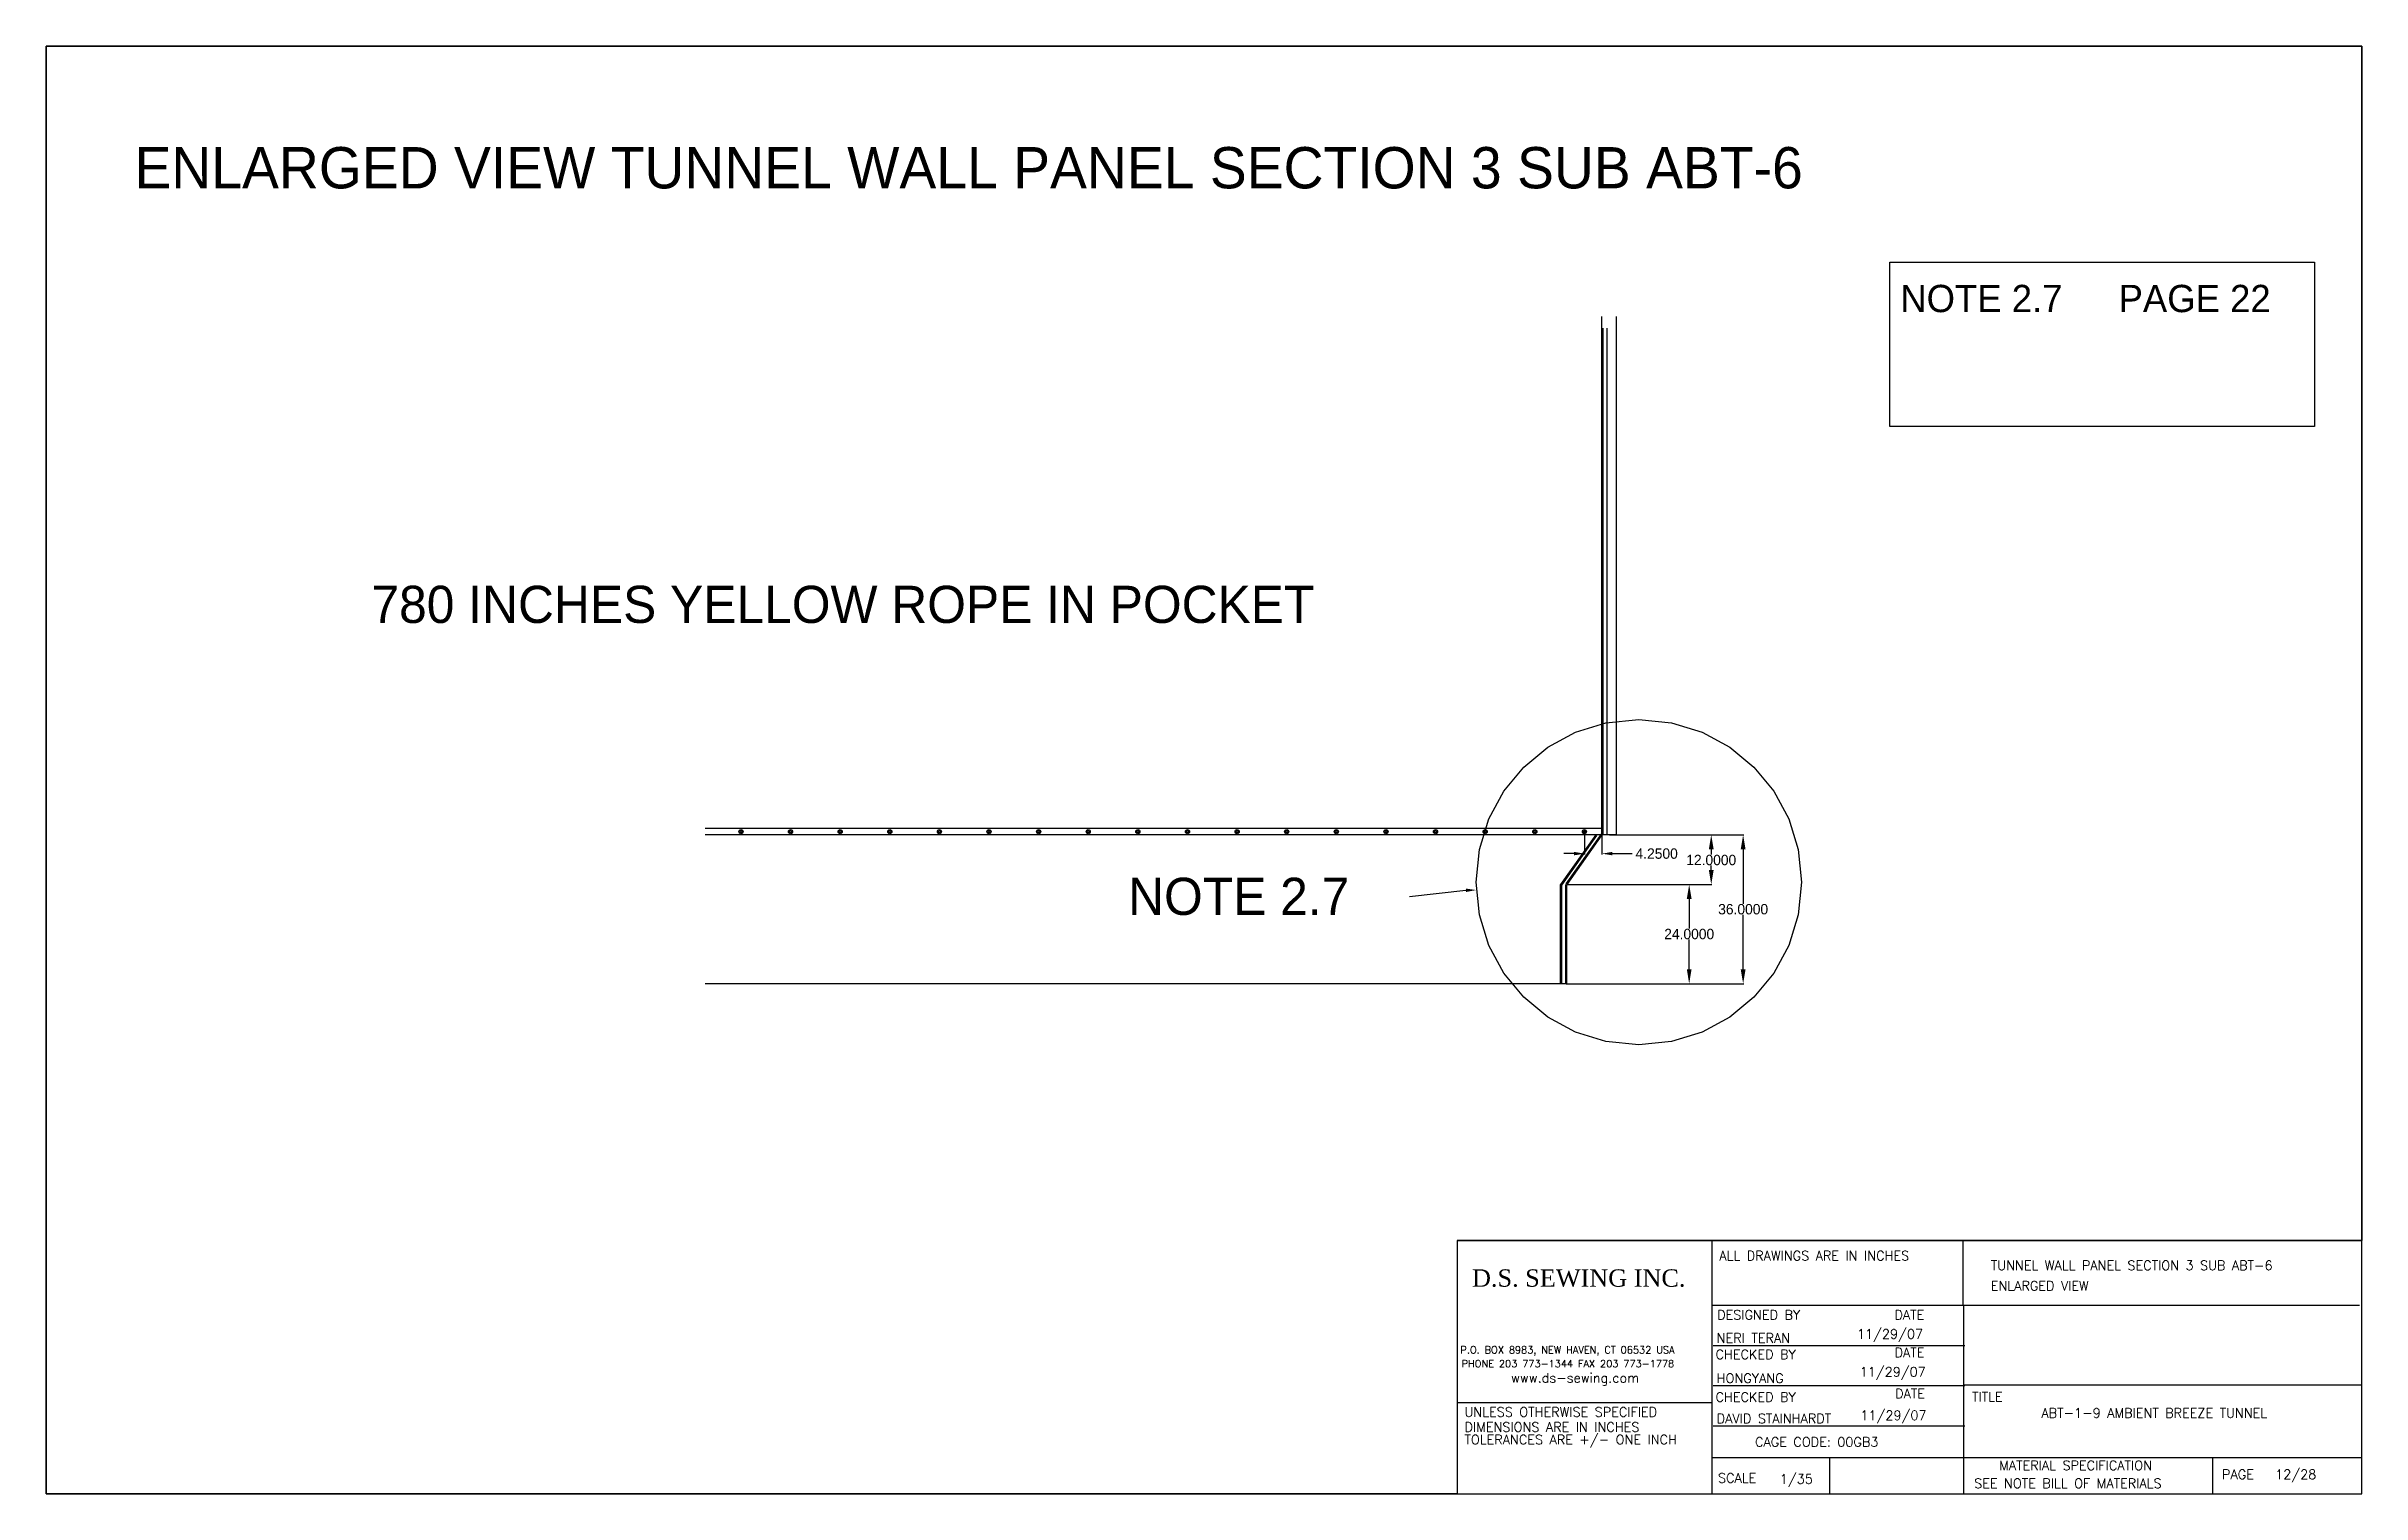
# Paper-space layout 'P12' of a CAD drawing. Header units: inches. Extents: x -62 to 16, y -1703 to 10.
# Drawn here: x 0 to 16, y 0 to 10 of the extents above.
# The model-space entities are those that its viewports show. They can reach past a viewport. Long polylines and large blocks are cut down to what shows.
import ezdxf

# ---------------------------------------------------------------- set-up
doc = ezdxf.new("R2010")
doc.units = ezdxf.units.IN
doc.header["$MEASUREMENT"] = 0
doc.linetypes.add('HIDDEN', pattern=[0.375, 0.25, -0.125])
for name, color, linetype in [('FINISH', 1, 'Continuous'), ('GROMMET', 7, 'Continuous'), ('STECH', 7, 'HIDDEN'), ('TEXT', 7, 'Continuous'), ('Title Block', 7, 'Continuous'), ('Viewport', 7, 'Continuous'), ('WEBB', 5, 'Continuous')]:
    doc.layers.add(name, color=color, linetype=linetype)
doc.styles.add('Roman', font='romans')
doc.styles.add('style1', font='txt.shx')
doc.dimstyles.get("Standard").update_dxf_attribs({"dimtxt": 3.5, "dimasz": 3.5, "dimexe": 0.18, "dimexo": 0.0625, "dimgap": 0.09, "dimtad": 0, "dimtih": 1, "dimtoh": 1, "dimdec": 4, "dimzin": 0, "dimdsep": 46, "dimtxsty": 'Standard', "dimcen": 0.09, "dimadec": 0, "dimazin": 0, "dimtfac": 1, "dimtdec": 4, "dimtofl": 0, "dimtmove": 0, "dimatfit": 3, "dimfxl": 0, "dimtolj": 1, "dimtzin": 0, "dimarcsym": 0})

# ---------------------------------------------------------------- blocks, each defined once
blk = doc.blocks.new('*D159')
at = {"layer": 'DEFPOINTS', "color": 0}
for p in [(6707.15, -1210.08), (6711.4, -1210.08), (6711.4, -1215.38)]:
    blk.add_point(p, dxfattribs=at)
at = {"layer": 'TEXT', "color": 0, "lineweight": -2}
for p, q in [((6707.15, -1210.14), (6707.15, -1215.56)), ((6711.4, -1210.14), (6711.4, -1215.56)), ((6704.65, -1215.38), (6702.15, -1215.38)), ((6713.9, -1215.38), (6718.7, -1215.38))]:
    blk.add_line(p, q, dxfattribs=at)
at = {"layer": 'TEXT', "color": 0}
for points in [[(6704.65, -1214.96), (6704.65, -1215.79), (6707.15, -1215.38)], [(6713.9, -1214.96), (6713.9, -1215.79), (6711.4, -1215.38)]]:
    blk.add_solid(points, dxfattribs=at)
at = {"layer": 'TEXT', "color": 0, "insert": (6724.62, -1215.38), "char_height": 2.5, "attachment_point": 5}
blk.add_mtext('\\A1;4.2500', dxfattribs=at)
blk = doc.blocks.new('*D160')
at = {"layer": 'DEFPOINTS', "color": 0}
for p in [(6714.9, -1210.83), (6745.54, -1210.83), (6702.9, -1246.83)]:
    blk.add_point(p, dxfattribs=at)
at = {"layer": 'TEXT', "color": 0, "lineweight": -2}
for p, q in [((6714.96, -1210.83), (6745.72, -1210.83)), ((6745.54, -1214.33), (6745.54, -1227.49)), ((6745.54, -1243.33), (6745.54, -1230.17)), ((6702.96, -1246.83), (6745.72, -1246.83))]:
    blk.add_line(p, q, dxfattribs=at)
at = {"layer": 'TEXT', "color": 0}
for points in [[(6744.95, -1214.33), (6746.12, -1214.33), (6745.54, -1210.83)], [(6744.95, -1243.33), (6746.12, -1243.33), (6745.54, -1246.83)]]:
    blk.add_solid(points, dxfattribs=at)
at = {"layer": 'TEXT', "color": 0, "insert": (6745.54, -1228.83), "char_height": 2.5, "attachment_point": 5}
blk.add_mtext('\\A1;36.0000', dxfattribs=at)
blk = doc.blocks.new('*D161')
at = {"layer": 'DEFPOINTS', "color": 0}
for p in [(6702.9, -1222.83), (6702.65, -1246.83), (6732.49, -1246.83)]:
    blk.add_point(p, dxfattribs=at)
at = {"layer": 'TEXT', "color": 0, "lineweight": -2}
for p, q in [((6702.96, -1222.83), (6732.67, -1222.83)), ((6732.49, -1226.33), (6732.49, -1233.49)), ((6732.49, -1243.33), (6732.49, -1236.17)), ((6702.71, -1246.83), (6732.67, -1246.83))]:
    blk.add_line(p, q, dxfattribs=at)
at = {"layer": 'TEXT', "color": 0}
for points in [[(6731.91, -1226.33), (6733.07, -1226.33), (6732.49, -1222.83)], [(6731.91, -1243.33), (6733.07, -1243.33), (6732.49, -1246.83)]]:
    blk.add_solid(points, dxfattribs=at)
at = {"layer": 'TEXT', "color": 0, "insert": (6732.49, -1234.83), "char_height": 2.5, "attachment_point": 5}
blk.add_mtext('\\A1;24.0000', dxfattribs=at)
blk = doc.blocks.new('*D162')
at = {"layer": 'DEFPOINTS', "color": 0}
for p in [(6713.15, -1210.83), (6737.82, -1210.83), (6702.96, -1222.83)]:
    blk.add_point(p, dxfattribs=at)
at = {"layer": 'TEXT', "color": 0, "lineweight": -2}
for p, q in [((6713.21, -1210.83), (6738, -1210.83)), ((6737.82, -1214.33), (6737.82, -1215.59)), ((6737.82, -1219.33), (6737.82, -1218.27)), ((6703.02, -1222.83), (6738, -1222.83))]:
    blk.add_line(p, q, dxfattribs=at)
at = {"layer": 'TEXT', "color": 0}
for points in [[(6737.24, -1214.33), (6738.41, -1214.33), (6737.82, -1210.83)], [(6737.24, -1219.33), (6738.41, -1219.33), (6737.82, -1222.83)]]:
    blk.add_solid(points, dxfattribs=at)
at = {"layer": 'TEXT', "color": 0, "insert": (6737.82, -1216.93), "char_height": 2.5, "attachment_point": 5}
blk.add_mtext('\\A1;12.0000', dxfattribs=at)

msp = doc.modelspace()

# ---------------------------------------------------------------- linework, layer by layer
at = {"layer": 'FINISH'}
for p, q in [((6711.39822, -1210.83052), (6711.39822, -1085.48405)), ((6714.89822, -1210.83052), (6714.89822, -1085.48405)), ((6714.89822, -1210.83052), (6711.39822, -1210.83052)), ((6702.89822, -1246.83052), (6494.47911, -1246.83052))]:
    msp.add_line(p, q, dxfattribs=at)
at = {"layer": 'GROMMET'}
for centre, radius in [((6503.14822, -1210.08052), 0.5), ((6515.14822, -1210.08052), 0.5), ((6527.14822, -1210.08052), 0.5), ((6539.14822, -1210.08052), 0.5), ((6551.14822, -1210.08052), 0.5), ((6563.14822, -1210.08052), 0.5), ((6575.14822, -1210.08052), 0.5), ((6587.14822, -1210.08052), 0.5), ((6599.14822, -1210.08052), 0.5), ((6611.14822, -1210.08052), 0.5), ((6623.14822, -1210.08052), 0.5), ((6635.14822, -1210.08052), 0.5), ((6647.14822, -1210.08052), 0.5), ((6659.14822, -1210.08052), 0.5), ((6671.14822, -1210.08052), 0.5), ((6683.14822, -1210.08052), 0.5), ((6695.14822, -1210.08052), 0.5), ((6707.14822, -1210.08052), 0.5), ((6503.14822, -1210.08052), 0.25), ((6515.14822, -1210.08052), 0.25), ((6527.14822, -1210.08052), 0.25), ((6539.14822, -1210.08052), 0.25), ((6551.14822, -1210.08052), 0.25), ((6563.14822, -1210.08052), 0.25), ((6575.14822, -1210.08052), 0.25), ((6587.14822, -1210.08052), 0.25), ((6599.14822, -1210.08052), 0.25), ((6611.14822, -1210.08052), 0.25), ((6623.14822, -1210.08052), 0.25), ((6635.14822, -1210.08052), 0.25), ((6647.14822, -1210.08052), 0.25), ((6659.14822, -1210.08052), 0.25), ((6671.14822, -1210.08052), 0.25), ((6683.14822, -1210.08052), 0.25), ((6695.14822, -1210.08052), 0.25), ((6707.14822, -1210.08052), 0.25)]:
    msp.add_circle(centre, radius, dxfattribs=at)
at = {"layer": 'STECH', "ltscale": 0.015}
for p, q in [((6711.64822, -1210.83052), (6711.64822, -1085.48405)), ((6712.64822, -1210.83052), (6712.64822, -1085.48405)), ((6710.10222, -1210.97502), (6701.60222, -1222.97502)), ((6711.19421, -1210.68601), (6702.69421, -1222.68601)), ((6701.64822, -1246.83052), (6701.64822, -1222.83052)), ((6702.64822, -1246.83052), (6702.64822, -1222.83052))]:
    msp.add_line(p, q, dxfattribs=at)
at = {"layer": 'TEXT'}
msp.add_line((6664.83764, -1225.7311), (6678.48899, -1224.24383), dxfattribs=at)
msp.add_circle((6720.29983, -1222.27414), 39.35784, dxfattribs=at)
msp.add_solid([(6678.49956, -1224.66037), (6678.47841, -1223.8273), (6680.98818, -1224.18038)], dxfattribs=at)
at = {"layer": 'WEBB'}
for p, q in [((6711.39822, -1209.33052), (6494.47911, -1209.33052)), ((6711.39822, -1210.83052), (6494.47911, -1210.83052)), ((6709.89822, -1210.83052), (6701.39822, -1222.83052)), ((6711.39822, -1210.83052), (6702.89822, -1222.83052)), ((6701.39822, -1246.83052), (6701.39822, -1222.83052)), ((6702.89822, -1246.83052), (6702.89822, -1222.83052))]:
    msp.add_line(p, q, dxfattribs=at)

# ---------------------------------------------------------------- texts
at = {"layer": 'TEXT'}
for s, height, p in [('ENLARGED VIEW TUNNEL WALL PANEL SECTION 3 SUB ABT-6', 10, (6356.46596, -1054.51097)), ('780 INCHES YELLOW ROPE IN POCKET', 9, (6413.7661, -1159.59781)), ('NOTE 2.7', 9, (6596.78158, -1230.20452))]:
    msp.add_text(s, height=height, dxfattribs=at).set_placement(p)
at = {"layer": 'TEXT', "insert": (6783.53656, -1077.83512), "char_height": 6.6, "width": 210.3834797, "attachment_point": 1}
msp.add_mtext('NOTE 2.7^IPAGE 22', dxfattribs=at)

# ---------------------------------------------------------------- dimensions: what is measured, and where the dimension line sits
at = {"layer": 'TEXT', "ltscale": 0.015}
dim = msp.add_linear_dim(base=(6711.39822, -1215.37559), p1=(6707.14822, -1210.08052), p2=(6711.39822, -1210.08052), angle=180, dimstyle='Standard', override={"dimscale": 1, "dimtxt": 2.5, "dimasz": 2.5}, dxfattribs=at)
dim.commit()
dim.dimension.update_dxf_attribs({"geometry": '*D159', "text_midpoint": (6724.61916, -1215.37559), "dimtype": 160})
at = {"layer": 'TEXT'}
for base, p1, p2, picture, middle in [((6745.53606, -1210.83052), (6702.89822, -1246.83052), (6714.89822, -1210.83052), '*D160', (6745.53606, -1228.83052)), ((6732.48937, -1246.83052), (6702.89822, -1222.83052), (6702.64822, -1246.83052), '*D161', (6732.48937, -1234.83052))]:
    dim = msp.add_linear_dim(base=base, p1=p1, p2=p2, angle=90, dimstyle='Standard', override={"dimtxt": 2.5}, dxfattribs=at)
    dim.commit()
    dim.dimension.update_dxf_attribs({"geometry": picture, "text_midpoint": middle})
dim = msp.add_linear_dim(base=(6737.82281, -1210.83052), p1=(6702.96072, -1222.83052), p2=(6713.14822, -1210.83052), angle=90, dimstyle='Standard', override={"dimtxt": 2.5}, dxfattribs=at)
dim.commit()
dim.dimension.update_dxf_attribs({"geometry": '*D162', "text_midpoint": (6737.82281, -1216.92754), "dimtype": 160})

psp = doc.layouts.new('P12')

# ---------------------------------------------------------------- linework, layer by layer
at = {"layer": 'TEXT'}
psp.add_lwpolyline([(12.739, 8.508), (15.675, 8.508), (15.675, 7.374), (12.739, 7.374)], close=True, dxfattribs=at)
at = {"layer": 'Title Block'}
for p, q in [((16, 10), (0, 10)), ((0, 10), (0, 0)), ((16, 0), (16, 10)), ((9.75, 1.75), (16, 1.75)), ((11.511, 1.302), (11.511, 1.75)), ((13.245, 1.302), (13.245, 1.75)), ((11.511, 1.302), (11.75, 1.302)), ((11.511, 0), (11.511, 1.302)), ((11.75, 1.302), (13.25, 1.302)), ((13.25, 1.302), (13.707, 1.302)), ((13.25, 0), (13.25, 1.302)), ((13.692, 1.302), (15.984, 1.302)), ((11.518, 1.024), (13.257, 1.024)), ((11.75, 1.024), (13.25, 1.024)), ((11.518, 0.747), (13.257, 0.747)), ((11.75, 0.747), (13.25, 0.747)), ((13.25, 0.752), (16, 0.752)), ((9.75, 0.63), (11.511, 0.63)), ((11.518, 0.469), (13.257, 0.469)), ((11.511, 0.25), (16, 0.25)), ((12.325, 0), (12.325, 0.25)), ((14.971, 0), (14.971, 0.25)), ((0, 0), (16, 0)), ((0, 0), (16, 0))]:
    psp.add_line(p, q, dxfattribs=at)
at = {"layer": 'Viewport'}
psp.add_lwpolyline([(0, 10), (9.88, 10), (9.88, 10), (16, 10), (16, 1.75), (9.75, 1.75), (9.75, 0), (0, 0)], close=True, dxfattribs=at)

# ---------------------------------------------------------------- texts
at = {"layer": 'TEXT', "ltscale": 0.015, "insert": (9.852, 1.55), "char_height": 0.12, "width": 1.77851, "attachment_point": 1, "style": 'style1'}
psp.add_mtext('{\\fTimes New Roman|b0|i0|c0|p18;D.S. SEWING INC.}', dxfattribs=at)
at = {"layer": 'Title Block', "style": 'Roman'}
for s, height, p in [('ALL DRAWINGS ARE IN INCHES', 0.065, (11.561, 1.612)), ('TUNNEL WALL PANEL SECTION 3 SUB ABT-6', 0.065, (13.437, 1.545)), ('ENLARGED VIEW', 0.065, (13.437, 1.404)), ('DESIGNED BY', 0.065, (11.546, 1.203)), ('11/29/07', 0.065, (12.512, 1.071)), ('DATE', 0.065, (12.771, 1.203)), ('P.O. BOX 8983, NEW HAVEN, CT 06532 USA', 0.0494, (9.772, 0.969)), ('CHECKED BY', 0.065, (11.535, 0.93)), ('NERI TERAN', 0.065, (11.543, 1.043)), ('DATE', 0.065, (12.772, 0.943)), ('PHONE 203 773-1344 FAX 203 773-1778', 0.0494, (9.78, 0.873)), ('www.ds-sewing.com', 0.065, (10.122, 0.768)), ('HONGYANG', 0.065, (11.543, 0.765)), ('11/29/07', 0.065, (12.531, 0.809)), ('CHECKED BY', 0.065, (11.535, 0.635)), ('DATE', 0.065, (12.776, 0.659)), ('TITLE', 0.065, (13.307, 0.637)), ('UNLESS OTHERWISE SPECIFIED', 0.065, (9.8, 0.532)), ('DIMENSIONS ARE IN INCHES', 0.065, (9.8, 0.428)), ('DAVID STAINHARDT', 0.065, (11.543, 0.487)), ('11/29/07', 0.065, (12.536, 0.509)), ('ABT-1-9 AMBIENT BREEZE TUNNEL', 0.065, (13.787, 0.525)), ('TOLERANCES ARE +/- ONE INCH', 0.065, (9.8, 0.341)), ('CAGE CODE: 00GB3', 0.065, (11.808, 0.325)), ('MATERIAL SPECIFICATION', 0.065, (13.495, 0.163)), ('PAGE', 0.065, (15.035, 0.101)), ('12/28', 0.065, (15.402, 0.101)), ('SCALE', 0.065, (11.552, 0.076)), ('1/35', 0.065, (11.979, 0.069)), ('SEE NOTE BILL OF MATERIALS', 0.065, (13.322, 0.039))]:
    psp.add_text(s, height=height, dxfattribs=at).set_placement(p)

# ---------------------------------------------------------------- viewports
at = {"layer": 'Viewport'}
vp = psp.add_viewport(center=(8, 5), size=(16, 10), view_center_point=(6615.14096, -1195.15249), view_height=350, dxfattribs=at)
vp.dxf.flags = 0x10000  # cut along an outline
vp.dxf.clipping_boundary_handle = psp.add_lwpolyline([(0, 10), (9.88, 10), (9.88, 10), (16, 10), (16, 1.75), (9.75, 1.75), (9.75, 0), (0, 0)], format="xyb", close=True, dxfattribs={"invisible": 1}).dxf.handle

doc.saveas('drawing.dxf')
